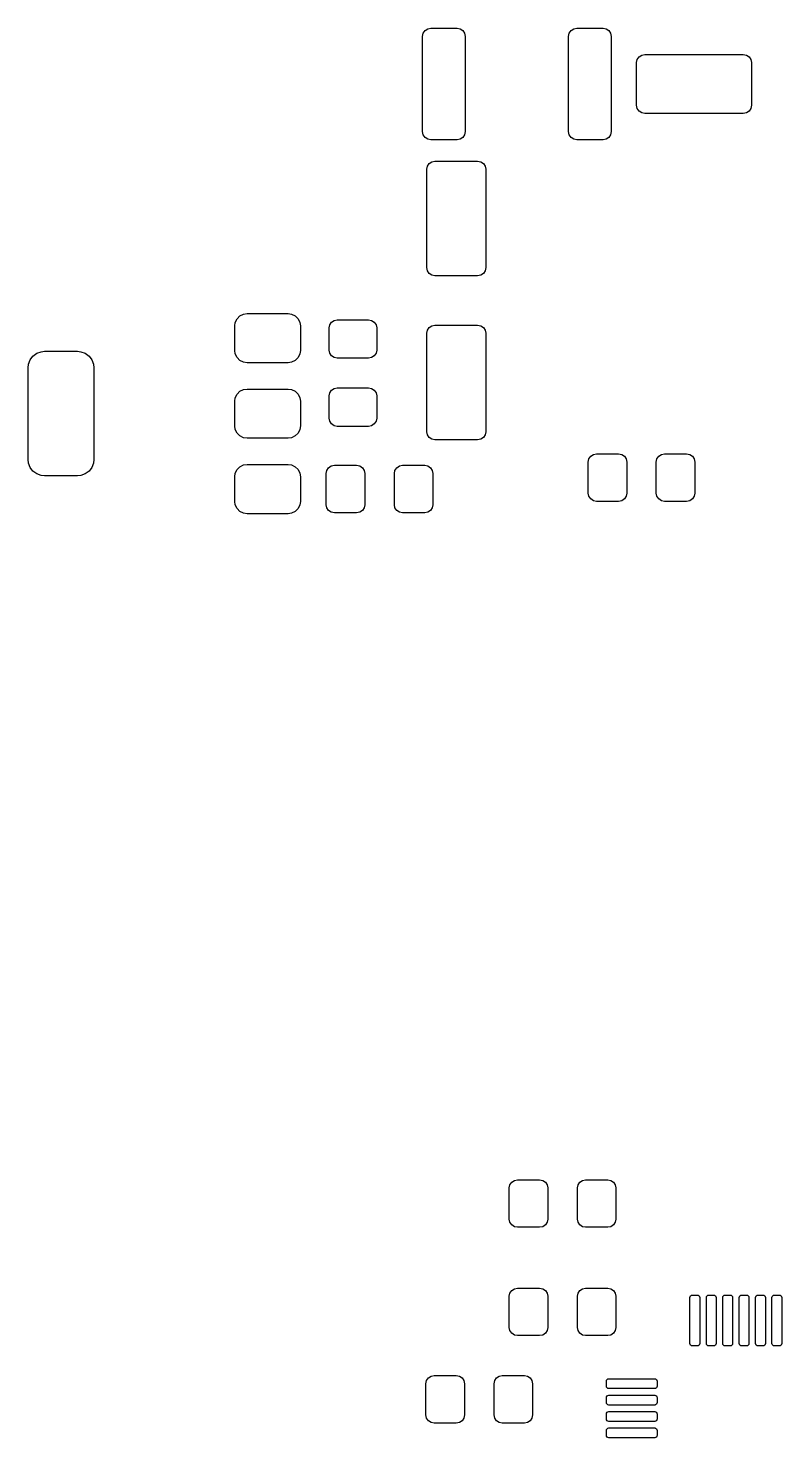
# Model space of a CAD drawing. Extents: x 0.09 to 1.92, y 0.17 to 3.58.
# Drawn here: x 0.089 to 0.993, y 1.884 to 3.576 of the extents above; entities that cross this region are included whole.
import ezdxf

# ---------------------------------------------------------------- set-up
doc = ezdxf.new("R2010")
doc.units = 0
doc.header["$MEASUREMENT"] = 0
doc.layers.add('BLACK', color=7, linetype='CONTINUOUS')

msp = doc.modelspace()

# ---------------------------------------------------------------- linework, layer by layer
at = {"layer": 'BLACK', "linetype": 'CONTINUOUS'}
for p, q in [((0.5628, 3.5695), (0.5649, 3.5727)), ((0.5649, 3.5727), (0.5681, 3.5748)), ((0.5681, 3.5748), (0.5719, 3.5756)), ((0.5719, 3.5756), (0.6033, 3.5756)), ((0.6033, 3.5756), (0.6071, 3.5748)), ((0.6071, 3.5748), (0.6103, 3.5727)), ((0.6103, 3.5727), (0.6124, 3.5695)), ((0.738, 3.5695), (0.7401, 3.5727)), ((0.7401, 3.5727), (0.7433, 3.5748)), ((0.7433, 3.5748), (0.747, 3.5756)), ((0.747, 3.5756), (0.7785, 3.5756)), ((0.7785, 3.5756), (0.7823, 3.5748)), ((0.7823, 3.5748), (0.7855, 3.5727)), ((0.7855, 3.5727), (0.7876, 3.5695)), ((0.562, 3.5657), (0.5628, 3.5695)), ((0.562, 3.4516), (0.562, 3.5657)), ((0.6124, 3.5695), (0.6132, 3.5657)), ((0.6132, 3.5657), (0.6132, 3.4516)), ((0.7372, 3.5657), (0.738, 3.5695)), ((0.7372, 3.4516), (0.7372, 3.5657)), ((0.7876, 3.5695), (0.7884, 3.5657)), ((0.7884, 3.5657), (0.7884, 3.4516)), ((0.8189, 3.5343), (0.8196, 3.538)), ((0.8196, 3.538), (0.8218, 3.5412)), ((0.8218, 3.5412), (0.825, 3.5433)), ((0.825, 3.5433), (0.8287, 3.5441)), ((0.8287, 3.5441), (0.9469, 3.5441)), ((0.9469, 3.5441), (0.9506, 3.5433)), ((0.9506, 3.5433), (0.9538, 3.5412)), ((0.9538, 3.5412), (0.9559, 3.538)), ((0.9559, 3.538), (0.9567, 3.5343)), ((0.8189, 3.4831), (0.8189, 3.5343)), ((0.9567, 3.5343), (0.9567, 3.4831)), ((0.8196, 3.4793), (0.8189, 3.4831)), ((0.8218, 3.4761), (0.8196, 3.4793)), ((0.825, 3.474), (0.8218, 3.4761)), ((0.8287, 3.4732), (0.825, 3.474)), ((0.9469, 3.4732), (0.8287, 3.4732)), ((0.9506, 3.474), (0.9469, 3.4732)), ((0.9538, 3.4761), (0.9506, 3.474)), ((0.9559, 3.4793), (0.9538, 3.4761)), ((0.9567, 3.4831), (0.9559, 3.4793)), ((0.5628, 3.4478), (0.562, 3.4516)), ((0.6132, 3.4516), (0.6124, 3.4478)), ((0.738, 3.4478), (0.7372, 3.4516)), ((0.7884, 3.4516), (0.7876, 3.4478)), ((0.5649, 3.4446), (0.5628, 3.4478)), ((0.5681, 3.4425), (0.5649, 3.4446)), ((0.5719, 3.4417), (0.5681, 3.4425)), ((0.6033, 3.4417), (0.5719, 3.4417)), ((0.6071, 3.4425), (0.6033, 3.4417)), ((0.6103, 3.4446), (0.6071, 3.4425)), ((0.6124, 3.4478), (0.6103, 3.4446)), ((0.7401, 3.4446), (0.738, 3.4478)), ((0.7433, 3.4425), (0.7401, 3.4446)), ((0.747, 3.4417), (0.7433, 3.4425)), ((0.7785, 3.4417), (0.747, 3.4417)), ((0.7823, 3.4425), (0.7785, 3.4417)), ((0.7855, 3.4446), (0.7823, 3.4425)), ((0.7876, 3.4478), (0.7855, 3.4446)), ((0.5669, 3.4063), (0.5677, 3.4101)), ((0.5669, 3.2882), (0.5669, 3.4063)), ((0.5677, 3.4101), (0.5698, 3.4133)), ((0.5698, 3.4133), (0.573, 3.4154)), ((0.573, 3.4154), (0.5768, 3.4161)), ((0.5768, 3.4161), (0.628, 3.4161)), ((0.628, 3.4161), (0.6317, 3.4154)), ((0.6317, 3.4154), (0.6349, 3.4133)), ((0.6349, 3.4133), (0.637, 3.4101)), ((0.637, 3.4101), (0.6378, 3.4063)), ((0.6378, 3.4063), (0.6378, 3.2882)), ((0.5677, 3.2844), (0.5669, 3.2882)), ((0.5698, 3.2812), (0.5677, 3.2844)), ((0.637, 3.2844), (0.6349, 3.2812)), ((0.6378, 3.2882), (0.637, 3.2844)), ((0.573, 3.2791), (0.5698, 3.2812)), ((0.5768, 3.2783), (0.573, 3.2791)), ((0.628, 3.2783), (0.5768, 3.2783)), ((0.6317, 3.2791), (0.628, 3.2783)), ((0.6349, 3.2812), (0.6317, 3.2791)), ((0.3428, 3.2303), (0.3472, 3.2325)), ((0.3472, 3.2325), (0.3514, 3.2331)), ((0.3514, 3.2331), (0.4006, 3.2331)), ((0.4006, 3.2331), (0.4048, 3.2325)), ((0.4048, 3.2325), (0.4092, 3.2303)), ((0.3366, 3.2183), (0.3372, 3.2225)), ((0.3366, 3.1888), (0.3366, 3.2183)), ((0.3372, 3.2225), (0.3394, 3.2269)), ((0.3394, 3.2269), (0.3428, 3.2303)), ((0.4092, 3.2303), (0.4126, 3.2269)), ((0.4126, 3.2269), (0.4147, 3.2225)), ((0.4147, 3.2225), (0.4154, 3.2183)), ((0.4154, 3.2183), (0.4154, 3.1888)), ((0.4498, 3.2158), (0.4506, 3.2196)), ((0.4498, 3.1893), (0.4498, 3.2158)), ((0.4506, 3.2196), (0.4527, 3.2228)), ((0.4527, 3.2228), (0.4559, 3.2249)), ((0.4559, 3.2249), (0.4596, 3.2257)), ((0.4596, 3.2257), (0.497, 3.2257)), ((0.497, 3.2257), (0.5008, 3.2249)), ((0.5008, 3.2249), (0.504, 3.2228)), ((0.504, 3.2228), (0.5061, 3.2196)), ((0.5061, 3.2196), (0.5069, 3.2158)), ((0.5069, 3.2158), (0.5069, 3.1893)), ((0.5677, 3.2132), (0.5698, 3.2164)), ((0.5698, 3.2164), (0.573, 3.2185)), ((0.573, 3.2185), (0.5768, 3.2193)), ((0.5768, 3.2193), (0.628, 3.2193)), ((0.628, 3.2193), (0.6317, 3.2185)), ((0.6317, 3.2185), (0.6349, 3.2164)), ((0.6349, 3.2164), (0.637, 3.2132)), ((0.5669, 3.2094), (0.5677, 3.2132)), ((0.5669, 3.0913), (0.5669, 3.2094)), ((0.637, 3.2132), (0.6378, 3.2094)), ((0.6378, 3.2094), (0.6378, 3.0913)), ((0.091, 3.1775), (0.0943, 3.182)), ((0.0943, 3.182), (0.0988, 3.1854)), ((0.0988, 3.1854), (0.1041, 3.1873)), ((0.1041, 3.1873), (0.1083, 3.1878)), ((0.1083, 3.1878), (0.1476, 3.1878)), ((0.1476, 3.1878), (0.1518, 3.1873)), ((0.1518, 3.1873), (0.1571, 3.1854)), ((0.1571, 3.1854), (0.1616, 3.182)), ((0.1616, 3.182), (0.1649, 3.1775)), ((0.3372, 3.1846), (0.3366, 3.1888)), ((0.3394, 3.1802), (0.3372, 3.1846)), ((0.4147, 3.1846), (0.4126, 3.1802)), ((0.4154, 3.1888), (0.4147, 3.1846)), ((0.4506, 3.1855), (0.4498, 3.1893)), ((0.4527, 3.1823), (0.4506, 3.1855)), ((0.4559, 3.1802), (0.4527, 3.1823)), ((0.504, 3.1823), (0.5008, 3.1802)), ((0.5061, 3.1855), (0.504, 3.1823)), ((0.5069, 3.1893), (0.5061, 3.1855)), ((0.0886, 3.1681), (0.089, 3.1723)), ((0.0886, 3.0579), (0.0886, 3.1681)), ((0.089, 3.1723), (0.091, 3.1775)), ((0.1649, 3.1775), (0.1669, 3.1723)), ((0.1669, 3.1723), (0.1673, 3.1681)), ((0.1673, 3.1681), (0.1673, 3.0579)), ((0.3428, 3.1768), (0.3394, 3.1802)), ((0.3472, 3.1746), (0.3428, 3.1768)), ((0.3514, 3.174), (0.3472, 3.1746)), ((0.4006, 3.174), (0.3514, 3.174)), ((0.4048, 3.1746), (0.4006, 3.174)), ((0.4092, 3.1768), (0.4048, 3.1746)), ((0.4126, 3.1802), (0.4092, 3.1768)), ((0.4596, 3.1794), (0.4559, 3.1802)), ((0.497, 3.1794), (0.4596, 3.1794)), ((0.5008, 3.1802), (0.497, 3.1794)), ((0.3366, 3.1278), (0.3372, 3.132)), ((0.3372, 3.132), (0.3394, 3.1363)), ((0.3394, 3.1363), (0.3428, 3.1398)), ((0.3428, 3.1398), (0.3472, 3.1419)), ((0.3472, 3.1419), (0.3514, 3.1425)), ((0.3514, 3.1425), (0.4006, 3.1425)), ((0.4006, 3.1425), (0.4048, 3.1419)), ((0.4048, 3.1419), (0.4092, 3.1398)), ((0.4092, 3.1398), (0.4126, 3.1363)), ((0.4126, 3.1363), (0.4147, 3.132)), ((0.4147, 3.132), (0.4154, 3.1278)), ((0.4498, 3.1342), (0.4506, 3.1379)), ((0.4498, 3.1076), (0.4498, 3.1342)), ((0.4506, 3.1379), (0.4527, 3.1411)), ((0.4527, 3.1411), (0.4559, 3.1432)), ((0.4559, 3.1432), (0.4596, 3.144)), ((0.4596, 3.144), (0.497, 3.144)), ((0.497, 3.144), (0.5008, 3.1432)), ((0.5008, 3.1432), (0.504, 3.1411)), ((0.504, 3.1411), (0.5061, 3.1379)), ((0.5061, 3.1379), (0.5069, 3.1342)), ((0.5069, 3.1342), (0.5069, 3.1076)), ((0.3366, 3.0982), (0.3366, 3.1278)), ((0.4154, 3.1278), (0.4154, 3.0982)), ((0.3372, 3.094), (0.3366, 3.0982)), ((0.4154, 3.0982), (0.4147, 3.094)), ((0.4506, 3.1038), (0.4498, 3.1076)), ((0.4527, 3.1006), (0.4506, 3.1038)), ((0.4559, 3.0985), (0.4527, 3.1006)), ((0.4596, 3.0977), (0.4559, 3.0985)), ((0.497, 3.0977), (0.4596, 3.0977)), ((0.5008, 3.0985), (0.497, 3.0977)), ((0.504, 3.1006), (0.5008, 3.0985)), ((0.5061, 3.1038), (0.504, 3.1006)), ((0.5069, 3.1076), (0.5061, 3.1038)), ((0.3394, 3.0896), (0.3372, 3.094)), ((0.3428, 3.0862), (0.3394, 3.0896)), ((0.3472, 3.0841), (0.3428, 3.0862)), ((0.3514, 3.0835), (0.3472, 3.0841)), ((0.4006, 3.0835), (0.3514, 3.0835)), ((0.4048, 3.0841), (0.4006, 3.0835)), ((0.4092, 3.0862), (0.4048, 3.0841)), ((0.4126, 3.0896), (0.4092, 3.0862)), ((0.4147, 3.094), (0.4126, 3.0896)), ((0.5677, 3.0876), (0.5669, 3.0913)), ((0.5698, 3.0844), (0.5677, 3.0876)), ((0.573, 3.0822), (0.5698, 3.0844)), ((0.5768, 3.0815), (0.573, 3.0822)), ((0.628, 3.0815), (0.5768, 3.0815)), ((0.6317, 3.0822), (0.628, 3.0815)), ((0.6349, 3.0844), (0.6317, 3.0822)), ((0.637, 3.0876), (0.6349, 3.0844)), ((0.6378, 3.0913), (0.637, 3.0876)), ((0.7637, 3.0619), (0.7669, 3.064)), ((0.7669, 3.064), (0.7707, 3.0648)), ((0.7707, 3.0648), (0.7972, 3.0648)), ((0.7972, 3.0648), (0.801, 3.064)), ((0.801, 3.064), (0.8042, 3.0619)), ((0.8454, 3.0619), (0.8486, 3.064)), ((0.8486, 3.064), (0.8524, 3.0648)), ((0.8524, 3.0648), (0.8789, 3.0648)), ((0.8789, 3.0648), (0.8827, 3.064)), ((0.8827, 3.064), (0.8859, 3.0619)), ((0.089, 3.0537), (0.0886, 3.0579)), ((0.091, 3.0484), (0.089, 3.0537)), ((0.0943, 3.044), (0.091, 3.0484)), ((0.1649, 3.0484), (0.1616, 3.044)), ((0.1669, 3.0537), (0.1649, 3.0484)), ((0.1673, 3.0579), (0.1669, 3.0537)), ((0.3372, 3.0414), (0.3394, 3.0458)), ((0.3394, 3.0458), (0.3428, 3.0492)), ((0.3428, 3.0492), (0.3472, 3.0514)), ((0.3472, 3.0514), (0.3514, 3.052)), ((0.3514, 3.052), (0.4006, 3.052)), ((0.4006, 3.052), (0.4048, 3.0514)), ((0.4048, 3.0514), (0.4092, 3.0492)), ((0.4092, 3.0492), (0.4126, 3.0458)), ((0.4126, 3.0458), (0.4147, 3.0414)), ((0.4471, 3.0449), (0.4492, 3.0481)), ((0.4492, 3.0481), (0.4524, 3.0502)), ((0.4524, 3.0502), (0.4562, 3.051)), ((0.4562, 3.051), (0.4828, 3.051)), ((0.4828, 3.051), (0.4865, 3.0502)), ((0.4865, 3.0502), (0.4897, 3.0481)), ((0.4897, 3.0481), (0.4919, 3.0449)), ((0.5288, 3.0449), (0.5309, 3.0481)), ((0.5309, 3.0481), (0.5341, 3.0502)), ((0.5341, 3.0502), (0.5379, 3.051)), ((0.5379, 3.051), (0.5645, 3.051)), ((0.5645, 3.051), (0.5682, 3.0502)), ((0.5682, 3.0502), (0.5714, 3.0481)), ((0.5714, 3.0481), (0.5736, 3.0449)), ((0.7608, 3.0549), (0.7616, 3.0587)), ((0.7608, 3.0175), (0.7608, 3.0549)), ((0.7616, 3.0587), (0.7637, 3.0619)), ((0.8042, 3.0619), (0.8063, 3.0587)), ((0.8063, 3.0587), (0.8071, 3.0549)), ((0.8071, 3.0549), (0.8071, 3.0175)), ((0.8425, 3.0549), (0.8433, 3.0587)), ((0.8425, 3.0175), (0.8425, 3.0549)), ((0.8433, 3.0587), (0.8454, 3.0619)), ((0.8859, 3.0619), (0.888, 3.0587)), ((0.888, 3.0587), (0.8888, 3.0549)), ((0.8888, 3.0549), (0.8888, 3.0175)), ((0.0988, 3.0406), (0.0943, 3.044)), ((0.1041, 3.0386), (0.0988, 3.0406)), ((0.1083, 3.0382), (0.1041, 3.0386)), ((0.1476, 3.0382), (0.1083, 3.0382)), ((0.1518, 3.0386), (0.1476, 3.0382)), ((0.1571, 3.0406), (0.1518, 3.0386)), ((0.1616, 3.044), (0.1571, 3.0406)), ((0.3366, 3.0372), (0.3372, 3.0414)), ((0.3366, 3.0077), (0.3366, 3.0372)), ((0.4147, 3.0414), (0.4154, 3.0372)), ((0.4154, 3.0372), (0.4154, 3.0077)), ((0.4464, 3.0411), (0.4471, 3.0449)), ((0.4464, 3.0037), (0.4464, 3.0411)), ((0.4919, 3.0449), (0.4926, 3.0411)), ((0.4926, 3.0411), (0.4926, 3.0037)), ((0.5281, 3.0411), (0.5288, 3.0449)), ((0.5281, 3.0037), (0.5281, 3.0411)), ((0.5736, 3.0449), (0.5743, 3.0411)), ((0.5743, 3.0411), (0.5743, 3.0037)), ((0.7616, 3.0138), (0.7608, 3.0175)), ((0.7637, 3.0106), (0.7616, 3.0138)), ((0.8063, 3.0138), (0.8042, 3.0106)), ((0.8071, 3.0175), (0.8063, 3.0138)), ((0.8433, 3.0138), (0.8425, 3.0175)), ((0.8454, 3.0106), (0.8433, 3.0138)), ((0.888, 3.0138), (0.8859, 3.0106)), ((0.8888, 3.0175), (0.888, 3.0138)), ((0.3372, 3.0035), (0.3366, 3.0077)), ((0.3394, 2.9991), (0.3372, 3.0035)), ((0.3428, 2.9957), (0.3394, 2.9991)), ((0.3472, 2.9935), (0.3428, 2.9957)), ((0.4092, 2.9957), (0.4048, 2.9935)), ((0.4126, 2.9991), (0.4092, 2.9957)), ((0.4147, 3.0035), (0.4126, 2.9991)), ((0.4154, 3.0077), (0.4147, 3.0035)), ((0.4471, 3), (0.4464, 3.0037)), ((0.4492, 2.9968), (0.4471, 3)), ((0.4524, 2.9946), (0.4492, 2.9968)), ((0.4562, 2.9939), (0.4524, 2.9946)), ((0.4865, 2.9946), (0.4828, 2.9939)), ((0.4897, 2.9968), (0.4865, 2.9946)), ((0.4919, 3), (0.4897, 2.9968)), ((0.4926, 3.0037), (0.4919, 3)), ((0.5288, 3), (0.5281, 3.0037)), ((0.5309, 2.9968), (0.5288, 3)), ((0.5341, 2.9946), (0.5309, 2.9968)), ((0.5379, 2.9939), (0.5341, 2.9946)), ((0.5682, 2.9946), (0.5645, 2.9939)), ((0.5714, 2.9968), (0.5682, 2.9946)), ((0.5736, 3), (0.5714, 2.9968)), ((0.5743, 3.0037), (0.5736, 3)), ((0.7669, 3.0084), (0.7637, 3.0106)), ((0.7707, 3.0077), (0.7669, 3.0084)), ((0.7972, 3.0077), (0.7707, 3.0077)), ((0.801, 3.0084), (0.7972, 3.0077)), ((0.8042, 3.0106), (0.801, 3.0084)), ((0.8486, 3.0084), (0.8454, 3.0106)), ((0.8524, 3.0077), (0.8486, 3.0084)), ((0.8789, 3.0077), (0.8524, 3.0077)), ((0.8827, 3.0084), (0.8789, 3.0077)), ((0.8859, 3.0106), (0.8827, 3.0084)), ((0.3514, 2.9929), (0.3472, 2.9935)), ((0.4006, 2.9929), (0.3514, 2.9929)), ((0.4048, 2.9935), (0.4006, 2.9929)), ((0.4828, 2.9939), (0.4562, 2.9939)), ((0.5645, 2.9939), (0.5379, 2.9939)), ((0.666, 2.1837), (0.6668, 2.1875)), ((0.666, 2.1463), (0.666, 2.1837)), ((0.6668, 2.1875), (0.6689, 2.1907)), ((0.6689, 2.1907), (0.6721, 2.1928)), ((0.6721, 2.1928), (0.6759, 2.1935)), ((0.6759, 2.1935), (0.7024, 2.1935)), ((0.7024, 2.1935), (0.7062, 2.1928)), ((0.7062, 2.1928), (0.7094, 2.1907)), ((0.7094, 2.1907), (0.7115, 2.1875)), ((0.7115, 2.1875), (0.7123, 2.1837)), ((0.7123, 2.1837), (0.7123, 2.1463)), ((0.7477, 2.1837), (0.7485, 2.1875)), ((0.7477, 2.1463), (0.7477, 2.1837)), ((0.7485, 2.1875), (0.7506, 2.1907)), ((0.7506, 2.1907), (0.7538, 2.1928)), ((0.7538, 2.1928), (0.7576, 2.1935)), ((0.7576, 2.1935), (0.7841, 2.1935)), ((0.7841, 2.1935), (0.7879, 2.1928)), ((0.7879, 2.1928), (0.7911, 2.1907)), ((0.7911, 2.1907), (0.7932, 2.1875)), ((0.7932, 2.1875), (0.794, 2.1837)), ((0.794, 2.1837), (0.794, 2.1463)), ((0.6668, 2.1425), (0.666, 2.1463)), ((0.6689, 2.1393), (0.6668, 2.1425)), ((0.6721, 2.1372), (0.6689, 2.1393)), ((0.6759, 2.1365), (0.6721, 2.1372)), ((0.7024, 2.1365), (0.6759, 2.1365)), ((0.7062, 2.1372), (0.7024, 2.1365)), ((0.7094, 2.1393), (0.7062, 2.1372)), ((0.7115, 2.1425), (0.7094, 2.1393)), ((0.7123, 2.1463), (0.7115, 2.1425)), ((0.7485, 2.1425), (0.7477, 2.1463)), ((0.7506, 2.1393), (0.7485, 2.1425)), ((0.7538, 2.1372), (0.7506, 2.1393)), ((0.7576, 2.1365), (0.7538, 2.1372)), ((0.7841, 2.1365), (0.7576, 2.1365)), ((0.7879, 2.1372), (0.7841, 2.1365)), ((0.7911, 2.1393), (0.7879, 2.1372)), ((0.7932, 2.1425), (0.7911, 2.1393)), ((0.794, 2.1463), (0.7932, 2.1425)), ((0.666, 2.0537), (0.6668, 2.0575)), ((0.666, 2.0163), (0.666, 2.0537)), ((0.6668, 2.0575), (0.6689, 2.0607)), ((0.6689, 2.0607), (0.6721, 2.0628)), ((0.6721, 2.0628), (0.6759, 2.0635)), ((0.6759, 2.0635), (0.7024, 2.0635)), ((0.7024, 2.0635), (0.7062, 2.0628)), ((0.7062, 2.0628), (0.7094, 2.0607)), ((0.7094, 2.0607), (0.7115, 2.0575)), ((0.7115, 2.0575), (0.7123, 2.0537)), ((0.7123, 2.0537), (0.7123, 2.0163)), ((0.7477, 2.0537), (0.7485, 2.0575)), ((0.7477, 2.0163), (0.7477, 2.0537)), ((0.7485, 2.0575), (0.7506, 2.0607)), ((0.7506, 2.0607), (0.7538, 2.0628)), ((0.7538, 2.0628), (0.7576, 2.0635)), ((0.7576, 2.0635), (0.7841, 2.0635)), ((0.7841, 2.0635), (0.7879, 2.0628)), ((0.7879, 2.0628), (0.7911, 2.0607)), ((0.7911, 2.0607), (0.7932, 2.0575)), ((0.7932, 2.0575), (0.794, 2.0537)), ((0.794, 2.0537), (0.794, 2.0163)), ((0.8829, 2.0522), (0.8831, 2.0533)), ((0.8829, 1.997), (0.8829, 2.0522)), ((0.8831, 2.0533), (0.8837, 2.0543)), ((0.8837, 2.0543), (0.8847, 2.0549)), ((0.8847, 2.0549), (0.8858, 2.0551)), ((0.8858, 2.0551), (0.8917, 2.0551)), ((0.8917, 2.0551), (0.8929, 2.0549)), ((0.8929, 2.0549), (0.8938, 2.0543)), ((0.8938, 2.0543), (0.8945, 2.0533)), ((0.8945, 2.0533), (0.8947, 2.0522)), ((0.8947, 2.0522), (0.8947, 1.997)), ((0.9026, 2.0522), (0.9028, 2.0533)), ((0.9026, 1.997), (0.9026, 2.0522)), ((0.9028, 2.0533), (0.9034, 2.0543)), ((0.9034, 2.0543), (0.9044, 2.0549)), ((0.9044, 2.0549), (0.9055, 2.0551)), ((0.9055, 2.0551), (0.9114, 2.0551)), ((0.9114, 2.0551), (0.9125, 2.0549)), ((0.9125, 2.0549), (0.9135, 2.0543)), ((0.9135, 2.0543), (0.9141, 2.0533)), ((0.9141, 2.0533), (0.9144, 2.0522)), ((0.9144, 2.0522), (0.9144, 1.997)), ((0.9222, 2.0522), (0.9225, 2.0533)), ((0.9222, 1.997), (0.9222, 2.0522)), ((0.9225, 2.0533), (0.9231, 2.0543)), ((0.9231, 2.0543), (0.9241, 2.0549)), ((0.9241, 2.0549), (0.9252, 2.0551)), ((0.9252, 2.0551), (0.9311, 2.0551)), ((0.9311, 2.0551), (0.9322, 2.0549)), ((0.9322, 2.0549), (0.9332, 2.0543)), ((0.9332, 2.0543), (0.9338, 2.0533)), ((0.9338, 2.0533), (0.9341, 2.0522)), ((0.9341, 2.0522), (0.9341, 1.997)), ((0.9419, 2.0522), (0.9422, 2.0533)), ((0.9419, 1.997), (0.9419, 2.0522)), ((0.9422, 2.0533), (0.9428, 2.0543)), ((0.9428, 2.0543), (0.9438, 2.0549)), ((0.9438, 2.0549), (0.9449, 2.0551)), ((0.9449, 2.0551), (0.9508, 2.0551)), ((0.9508, 2.0551), (0.9519, 2.0549)), ((0.9519, 2.0549), (0.9529, 2.0543)), ((0.9529, 2.0543), (0.9535, 2.0533)), ((0.9535, 2.0533), (0.9537, 2.0522)), ((0.9537, 2.0522), (0.9537, 1.997)), ((0.9616, 2.0522), (0.9618, 2.0533)), ((0.9616, 1.997), (0.9616, 2.0522)), ((0.9618, 2.0533), (0.9625, 2.0543)), ((0.9625, 2.0543), (0.9634, 2.0549)), ((0.9634, 2.0549), (0.9646, 2.0551)), ((0.9646, 2.0551), (0.9705, 2.0551)), ((0.9705, 2.0551), (0.9716, 2.0549)), ((0.9716, 2.0549), (0.9726, 2.0543)), ((0.9726, 2.0543), (0.9732, 2.0533)), ((0.9732, 2.0533), (0.9734, 2.0522)), ((0.9734, 2.0522), (0.9734, 1.997)), ((0.9813, 2.0522), (0.9815, 2.0533)), ((0.9813, 1.997), (0.9813, 2.0522)), ((0.9815, 2.0533), (0.9822, 2.0543)), ((0.9822, 2.0543), (0.9831, 2.0549)), ((0.9831, 2.0549), (0.9843, 2.0551)), ((0.9843, 2.0551), (0.9902, 2.0551)), ((0.9902, 2.0551), (0.9913, 2.0549)), ((0.9913, 2.0549), (0.9922, 2.0543)), ((0.9922, 2.0543), (0.9929, 2.0533)), ((0.9929, 2.0533), (0.9931, 2.0522)), ((0.9931, 2.0522), (0.9931, 1.997)), ((0.6668, 2.0125), (0.666, 2.0163)), ((0.7123, 2.0163), (0.7115, 2.0125)), ((0.7485, 2.0125), (0.7477, 2.0163)), ((0.794, 2.0163), (0.7932, 2.0125)), ((0.6689, 2.0093), (0.6668, 2.0125)), ((0.6721, 2.0072), (0.6689, 2.0093)), ((0.6759, 2.0065), (0.6721, 2.0072)), ((0.7024, 2.0065), (0.6759, 2.0065)), ((0.7062, 2.0072), (0.7024, 2.0065)), ((0.7094, 2.0093), (0.7062, 2.0072)), ((0.7115, 2.0125), (0.7094, 2.0093)), ((0.7506, 2.0093), (0.7485, 2.0125)), ((0.7538, 2.0072), (0.7506, 2.0093)), ((0.7576, 2.0065), (0.7538, 2.0072)), ((0.7841, 2.0065), (0.7576, 2.0065)), ((0.7879, 2.0072), (0.7841, 2.0065)), ((0.7911, 2.0093), (0.7879, 2.0072)), ((0.7932, 2.0125), (0.7911, 2.0093)), ((0.8831, 1.9959), (0.8829, 1.997)), ((0.8947, 1.997), (0.8945, 1.9959)), ((0.9028, 1.9959), (0.9026, 1.997)), ((0.9144, 1.997), (0.9141, 1.9959)), ((0.9225, 1.9959), (0.9222, 1.997)), ((0.9341, 1.997), (0.9338, 1.9959)), ((0.9422, 1.9959), (0.9419, 1.997)), ((0.9537, 1.997), (0.9535, 1.9959)), ((0.9618, 1.9959), (0.9616, 1.997)), ((0.9734, 1.997), (0.9732, 1.9959)), ((0.9815, 1.9959), (0.9813, 1.997)), ((0.9931, 1.997), (0.9929, 1.9959)), ((0.8837, 1.995), (0.8831, 1.9959)), ((0.8847, 1.9943), (0.8837, 1.995)), ((0.8858, 1.9941), (0.8847, 1.9943)), ((0.8917, 1.9941), (0.8858, 1.9941)), ((0.8929, 1.9943), (0.8917, 1.9941)), ((0.8938, 1.995), (0.8929, 1.9943)), ((0.8945, 1.9959), (0.8938, 1.995)), ((0.9034, 1.995), (0.9028, 1.9959)), ((0.9044, 1.9943), (0.9034, 1.995)), ((0.9055, 1.9941), (0.9044, 1.9943)), ((0.9114, 1.9941), (0.9055, 1.9941)), ((0.9125, 1.9943), (0.9114, 1.9941)), ((0.9135, 1.995), (0.9125, 1.9943)), ((0.9141, 1.9959), (0.9135, 1.995)), ((0.9231, 1.995), (0.9225, 1.9959)), ((0.9241, 1.9943), (0.9231, 1.995)), ((0.9252, 1.9941), (0.9241, 1.9943)), ((0.9311, 1.9941), (0.9252, 1.9941)), ((0.9322, 1.9943), (0.9311, 1.9941)), ((0.9332, 1.995), (0.9322, 1.9943)), ((0.9338, 1.9959), (0.9332, 1.995)), ((0.9428, 1.995), (0.9422, 1.9959)), ((0.9438, 1.9943), (0.9428, 1.995)), ((0.9449, 1.9941), (0.9438, 1.9943)), ((0.9508, 1.9941), (0.9449, 1.9941)), ((0.9519, 1.9943), (0.9508, 1.9941)), ((0.9529, 1.995), (0.9519, 1.9943)), ((0.9535, 1.9959), (0.9529, 1.995)), ((0.9625, 1.995), (0.9618, 1.9959)), ((0.9634, 1.9943), (0.9625, 1.995)), ((0.9646, 1.9941), (0.9634, 1.9943)), ((0.9705, 1.9941), (0.9646, 1.9941)), ((0.9716, 1.9943), (0.9705, 1.9941)), ((0.9726, 1.995), (0.9716, 1.9943)), ((0.9732, 1.9959), (0.9726, 1.995)), ((0.9822, 1.995), (0.9815, 1.9959)), ((0.9831, 1.9943), (0.9822, 1.995)), ((0.9843, 1.9941), (0.9831, 1.9943)), ((0.9902, 1.9941), (0.9843, 1.9941)), ((0.9913, 1.9943), (0.9902, 1.9941)), ((0.9922, 1.995), (0.9913, 1.9943)), ((0.9929, 1.9959), (0.9922, 1.995)), ((0.566, 1.9487), (0.5668, 1.9525)), ((0.566, 1.9113), (0.566, 1.9487)), ((0.5668, 1.9525), (0.5689, 1.9557)), ((0.5689, 1.9557), (0.5721, 1.9578)), ((0.5721, 1.9578), (0.5759, 1.9585)), ((0.5759, 1.9585), (0.6024, 1.9585)), ((0.6024, 1.9585), (0.6062, 1.9578)), ((0.6062, 1.9578), (0.6094, 1.9557)), ((0.6094, 1.9557), (0.6115, 1.9525)), ((0.6115, 1.9525), (0.6123, 1.9487)), ((0.6123, 1.9487), (0.6123, 1.9113)), ((0.6477, 1.9487), (0.6485, 1.9525)), ((0.6477, 1.9113), (0.6477, 1.9487)), ((0.6485, 1.9525), (0.6506, 1.9557)), ((0.6506, 1.9557), (0.6538, 1.9578)), ((0.6538, 1.9578), (0.6576, 1.9585)), ((0.6576, 1.9585), (0.6841, 1.9585)), ((0.6841, 1.9585), (0.6879, 1.9578)), ((0.6879, 1.9578), (0.6911, 1.9557)), ((0.6911, 1.9557), (0.6932, 1.9525)), ((0.6932, 1.9525), (0.694, 1.9487)), ((0.694, 1.9487), (0.694, 1.9113)), ((0.7825, 1.9518), (0.7827, 1.9529)), ((0.7825, 1.9459), (0.7825, 1.9518)), ((0.7827, 1.9447), (0.7825, 1.9459)), ((0.7827, 1.9529), (0.7833, 1.9539)), ((0.7833, 1.9539), (0.7843, 1.9545)), ((0.7843, 1.9545), (0.7854, 1.9547)), ((0.7854, 1.9547), (0.8406, 1.9547)), ((0.8406, 1.9547), (0.8417, 1.9545)), ((0.8417, 1.9545), (0.8426, 1.9539)), ((0.8426, 1.9539), (0.8433, 1.9529)), ((0.8433, 1.9529), (0.8435, 1.9518)), ((0.8435, 1.9459), (0.8433, 1.9447)), ((0.8435, 1.9518), (0.8435, 1.9459)), ((0.7825, 1.9321), (0.7827, 1.9332)), ((0.7825, 1.9262), (0.7825, 1.9321)), ((0.7833, 1.9438), (0.7827, 1.9447)), ((0.7827, 1.9332), (0.7833, 1.9342)), ((0.7843, 1.9431), (0.7833, 1.9438)), ((0.7833, 1.9342), (0.7843, 1.9348)), ((0.7854, 1.9429), (0.7843, 1.9431)), ((0.7843, 1.9348), (0.7854, 1.935)), ((0.8406, 1.9429), (0.7854, 1.9429)), ((0.7854, 1.935), (0.8406, 1.935)), ((0.8417, 1.9431), (0.8406, 1.9429)), ((0.8406, 1.935), (0.8417, 1.9348)), ((0.8426, 1.9438), (0.8417, 1.9431)), ((0.8417, 1.9348), (0.8426, 1.9342)), ((0.8433, 1.9447), (0.8426, 1.9438)), ((0.8426, 1.9342), (0.8433, 1.9332)), ((0.8433, 1.9332), (0.8435, 1.9321)), ((0.8435, 1.9321), (0.8435, 1.9262)), ((0.7827, 1.9251), (0.7825, 1.9262)), ((0.7825, 1.9124), (0.7827, 1.9135)), ((0.7825, 1.9065), (0.7825, 1.9124)), ((0.7833, 1.9241), (0.7827, 1.9251)), ((0.7827, 1.9135), (0.7833, 1.9145)), ((0.7843, 1.9235), (0.7833, 1.9241)), ((0.7833, 1.9145), (0.7843, 1.9151)), ((0.7854, 1.9232), (0.7843, 1.9235)), ((0.7843, 1.9151), (0.7854, 1.9154)), ((0.8406, 1.9232), (0.7854, 1.9232)), ((0.7854, 1.9154), (0.8406, 1.9154)), ((0.8417, 1.9235), (0.8406, 1.9232)), ((0.8406, 1.9154), (0.8417, 1.9151)), ((0.8426, 1.9241), (0.8417, 1.9235)), ((0.8417, 1.9151), (0.8426, 1.9145)), ((0.8433, 1.9251), (0.8426, 1.9241)), ((0.8426, 1.9145), (0.8433, 1.9135)), ((0.8435, 1.9262), (0.8433, 1.9251)), ((0.8433, 1.9135), (0.8435, 1.9124)), ((0.8435, 1.9124), (0.8435, 1.9065)), ((0.5668, 1.9075), (0.566, 1.9113)), ((0.5689, 1.9043), (0.5668, 1.9075)), ((0.5721, 1.9022), (0.5689, 1.9043)), ((0.5759, 1.9015), (0.5721, 1.9022)), ((0.6024, 1.9015), (0.5759, 1.9015)), ((0.6062, 1.9022), (0.6024, 1.9015)), ((0.6094, 1.9043), (0.6062, 1.9022)), ((0.6115, 1.9075), (0.6094, 1.9043)), ((0.6123, 1.9113), (0.6115, 1.9075)), ((0.6485, 1.9075), (0.6477, 1.9113)), ((0.6506, 1.9043), (0.6485, 1.9075)), ((0.6538, 1.9022), (0.6506, 1.9043)), ((0.6576, 1.9015), (0.6538, 1.9022)), ((0.6841, 1.9015), (0.6576, 1.9015)), ((0.6879, 1.9022), (0.6841, 1.9015)), ((0.6911, 1.9043), (0.6879, 1.9022)), ((0.6932, 1.9075), (0.6911, 1.9043)), ((0.694, 1.9113), (0.6932, 1.9075)), ((0.7827, 1.9054), (0.7825, 1.9065)), ((0.7833, 1.9044), (0.7827, 1.9054)), ((0.7827, 1.8938), (0.7833, 1.8948)), ((0.7843, 1.9038), (0.7833, 1.9044)), ((0.7833, 1.8948), (0.7843, 1.8954)), ((0.7854, 1.9035), (0.7843, 1.9038)), ((0.7843, 1.8954), (0.7854, 1.8957)), ((0.8406, 1.9035), (0.7854, 1.9035)), ((0.7854, 1.8957), (0.8406, 1.8957)), ((0.8417, 1.9038), (0.8406, 1.9035)), ((0.8406, 1.8957), (0.8417, 1.8954)), ((0.8426, 1.9044), (0.8417, 1.9038)), ((0.8417, 1.8954), (0.8426, 1.8948)), ((0.8433, 1.9054), (0.8426, 1.9044)), ((0.8426, 1.8948), (0.8433, 1.8938)), ((0.8435, 1.9065), (0.8433, 1.9054)), ((0.7825, 1.8927), (0.7827, 1.8938)), ((0.7825, 1.8868), (0.7825, 1.8927)), ((0.7827, 1.8857), (0.7825, 1.8868)), ((0.7833, 1.8847), (0.7827, 1.8857)), ((0.7843, 1.8841), (0.7833, 1.8847)), ((0.7854, 1.8839), (0.7843, 1.8841)), ((0.8406, 1.8839), (0.7854, 1.8839)), ((0.8417, 1.8841), (0.8406, 1.8839)), ((0.8426, 1.8847), (0.8417, 1.8841)), ((0.8433, 1.8857), (0.8426, 1.8847)), ((0.8433, 1.8938), (0.8435, 1.8927)), ((0.8435, 1.8868), (0.8433, 1.8857)), ((0.8435, 1.8927), (0.8435, 1.8868))]:
    msp.add_line(p, q, dxfattribs=at)

doc.saveas('drawing.dxf')
